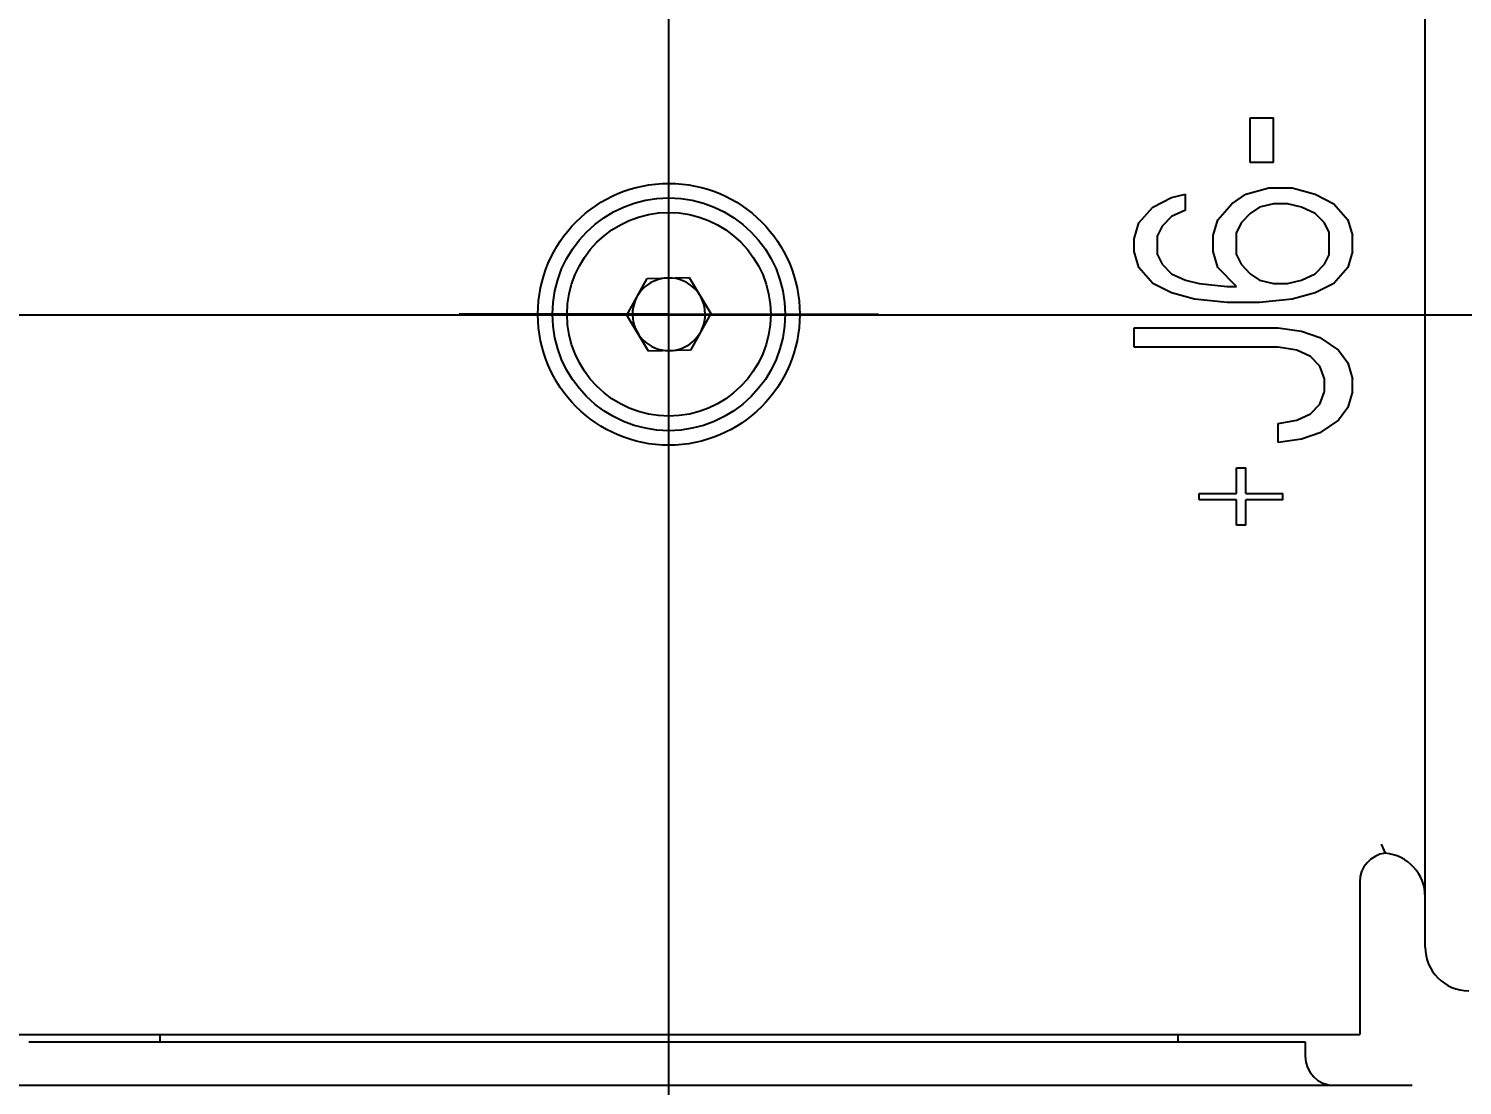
# Model space of a CAD drawing. Header units: millimetres. Extents: x 7426 to 8737, y 124 to 421.
# Drawn here: x 8052.818 to 8057.747, y 177.482 to 181.113 of the extents above; entities that cross this region are included whole.
import ezdxf

# ---------------------------------------------------------------- set-up
doc = ezdxf.new("R2010")
doc.units = ezdxf.units.MM
doc.linetypes.add('CENTER', pattern=[0.6, 0.375, -0.075, 0.075, -0.075])
for name, color, linetype in [('中心线', 7, 'Continuous'), ('外形图', 7, 'Continuous'), ('尺寸标注', 7, 'Continuous')]:
    doc.layers.add(name, color=color, linetype=linetype)
doc.styles.add('微软雅黑', font='msyh.ttc')
doc.dimstyles.new('尺寸标注_1_20比例', dxfattribs={"dimtxt": 2.1, "dimasz": 1.7, "dimexe": 0.5, "dimexo": 0.4, "dimgap": 0.5, "dimtad": 1, "dimdec": 1, "dimlfac": 20, "dimdsep": 46, "dimtxsty": '微软雅黑', "dimcen": 0.09, "dimadec": 0, "dimazin": 0, "dimtp": 0.01, "dimtm": 0.01, "dimtfac": 1, "dimtdec": 1, "dimtofl": 0, "dimtmove": 0, "dimatfit": 3, "dimfxl": 1, "dimtolj": 1, "dimarcsym": 0})

# ---------------------------------------------------------------- blocks, each defined once
blk = doc.blocks.new('*D1229')
at = {"layer": 'Defpoints', "color": 0}
for p in [(8048.9748, 184.8362), (8048.9668, 175.4269), (8067.1194, 175.4269)]:
    blk.add_point(p, dxfattribs=at)
at = {"layer": '尺寸标注', "color": 0, "linetype": 'Continuous', "lineweight": -2}
for p, q in [((8067.1194, 184.8362), (8067.1194, 200.0259)), ((8049.3748, 184.8362), (8067.6194, 184.8362)), ((8067.1194, 183.1362), (8067.1194, 177.1269)), ((8049.3668, 175.4269), (8067.6194, 175.4269))]:
    blk.add_line(p, q, dxfattribs=at)
at = {"layer": '尺寸标注', "color": 0}
for points in [[(8067.4027, 183.1362), (8066.8361, 183.1362), (8067.1194, 184.8362)], [(8066.8361, 177.1269), (8067.4027, 177.1269), (8067.1194, 175.4269)]]:
    blk.add_solid(points, dxfattribs=at)
at = {"layer": '尺寸标注', "color": 0, "insert": (8063.9961, 194.97), "char_height": 2.1, "attachment_point": 2, "rotation": 90, "style": '微软雅黑'}
blk.add_mtext('\\A1;（{\\A1;188.2）}', dxfattribs=at)

msp = doc.modelspace()

# ---------------------------------------------------------------- linework, layer by layer
at = {"layer": '中心线', "color": 7, "linetype": 'CENTER', "ltscale": 20}
msp.add_line((8055.019, 175.3689), (8055.019, 184.8943), dxfattribs=at)
at = {"layer": '中心线', "color": 0, "linetype": 'CENTER', "ltscale": 30}
msp.add_line((7998.5524, 180.1299), (8061.1691, 180.1299), dxfattribs=at)
at = {"layer": '外形图', "color": 0, "linetype": 'Continuous'}
for p, q in [((8057.619, 177.9565), (8057.619, 182.3066)), ((8057.018, 180.8066), (8057.0978, 180.8066)), ((8057.018, 180.6535), (8057.018, 180.8066)), ((8057.0978, 180.6535), (8057.0978, 180.8066)), ((8057.0978, 180.6535), (8057.018, 180.6535)), ((8056.7467, 180.5331), (8056.7946, 180.5441)), ((8056.7946, 180.4894), (8056.7946, 180.5441)), ((8056.9541, 180.5113), (8057.002, 180.5441)), ((8057.002, 180.5441), (8057.0818, 180.566)), ((8057.0818, 180.566), (8057.1616, 180.566)), ((8057.1616, 180.566), (8057.2414, 180.5441)), ((8057.2414, 180.5441), (8057.3052, 180.5113)), ((8056.635, 180.4456), (8056.6829, 180.5003)), ((8056.6829, 180.5003), (8056.7467, 180.5331)), ((8056.7946, 180.4894), (8056.7467, 180.4675)), ((8056.9063, 180.4566), (8056.9541, 180.5113)), ((8057.0499, 180.5003), (8057.018, 180.4784)), ((8057.0978, 180.5113), (8057.0499, 180.5003)), ((8057.1456, 180.5113), (8057.0978, 180.5113)), ((8057.1935, 180.5003), (8057.1456, 180.5113)), ((8057.2414, 180.4784), (8057.1935, 180.5003)), ((8057.3052, 180.5113), (8057.3531, 180.4566)), ((8056.619, 180.3909), (8056.635, 180.4456)), ((8056.7467, 180.4675), (8056.7148, 180.4347)), ((8056.8903, 180.4019), (8056.9063, 180.4566)), ((8056.9861, 180.4456), (8056.9701, 180.4128)), ((8057.018, 180.4784), (8056.9861, 180.4456)), ((8057.2733, 180.4456), (8057.2414, 180.4784)), ((8057.2892, 180.4128), (8057.2733, 180.4456)), ((8057.3531, 180.4566), (8057.369, 180.4019)), ((8056.619, 180.3472), (8056.619, 180.3909)), ((8056.7148, 180.4347), (8056.6988, 180.4019)), ((8056.6988, 180.3363), (8056.6988, 180.4019)), ((8056.8903, 180.3472), (8056.8903, 180.4019)), ((8056.9701, 180.3363), (8056.9701, 180.4128)), ((8057.2892, 180.3363), (8057.2892, 180.4128)), ((8057.369, 180.3472), (8057.369, 180.4019)), ((8056.635, 180.2925), (8056.619, 180.3472)), ((8056.9063, 180.2925), (8056.8903, 180.3472)), ((8057.369, 180.3472), (8057.3531, 180.2925)), ((8056.6829, 180.2378), (8056.635, 180.2925)), ((8056.6988, 180.3363), (8056.7148, 180.3034)), ((8056.7148, 180.3034), (8056.7467, 180.2706)), ((8056.9701, 180.2269), (8056.9063, 180.2925)), ((8056.9701, 180.3363), (8056.9861, 180.3034)), ((8056.9861, 180.3034), (8057.018, 180.2706)), ((8057.2414, 180.2706), (8057.2733, 180.3034)), ((8057.2733, 180.3034), (8057.2892, 180.3363)), ((8057.3531, 180.2925), (8057.3052, 180.2378)), ((8054.8747, 180.1285), (8054.9442, 180.255)), ((8054.9442, 180.255), (8055.0885, 180.2581)), ((8055.0885, 180.2581), (8055.1633, 180.1346)), ((8056.7467, 180.2706), (8056.7946, 180.2488)), ((8056.7946, 180.2488), (8056.8424, 180.2378)), ((8057.018, 180.2706), (8057.0499, 180.2488)), ((8057.0499, 180.2488), (8057.0978, 180.2378)), ((8057.1456, 180.2378), (8057.1935, 180.2488)), ((8057.1935, 180.2488), (8057.2414, 180.2706)), ((8056.7467, 180.205), (8056.6829, 180.2378)), ((8056.8265, 180.1831), (8056.7467, 180.205)), ((8056.8424, 180.2378), (8056.9382, 180.2269)), ((8056.9382, 180.2269), (8056.9701, 180.2269)), ((8057.0978, 180.2378), (8057.1456, 180.2378)), ((8057.2414, 180.205), (8057.1616, 180.1831)), ((8057.3052, 180.2378), (8057.2414, 180.205)), ((8056.9382, 180.1722), (8056.8265, 180.1831)), ((8057.0499, 180.1722), (8056.9382, 180.1722)), ((8057.1616, 180.1831), (8057.0499, 180.1722)), ((8054.9495, 180.0051), (8054.8747, 180.1285)), ((8055.1633, 180.1346), (8055.0938, 180.0081)), ((8056.619, 180.0847), (8057.1137, 180.0847)), ((8056.619, 180.0191), (8056.619, 180.0847)), ((8057.1137, 180.0847), (8057.1935, 180.0738)), ((8057.1935, 180.0738), (8057.2573, 180.0519)), ((8057.2573, 180.0519), (8057.3212, 180.0081)), ((8055.0938, 180.0081), (8054.9495, 180.0051)), ((8057.1137, 180.0191), (8056.619, 180.0191)), ((8057.1775, 180.0081), (8057.1137, 180.0191)), ((8057.2254, 179.9863), (8057.1775, 180.0081)), ((8057.3212, 180.0081), (8057.3531, 179.9644)), ((8057.2573, 179.9534), (8057.2254, 179.9863)), ((8057.2733, 179.9097), (8057.2573, 179.9534)), ((8057.3531, 179.9644), (8057.369, 179.9097)), ((8057.2733, 179.8659), (8057.2733, 179.9097)), ((8057.369, 179.8659), (8057.369, 179.9097)), ((8057.2573, 179.8222), (8057.2733, 179.8659)), ((8057.369, 179.8659), (8057.3531, 179.8113)), ((8057.2254, 179.7894), (8057.2573, 179.8222)), ((8057.3531, 179.8113), (8057.3212, 179.7675)), ((8057.1137, 179.7566), (8057.1775, 179.7675)), ((8057.1137, 179.6909), (8057.1137, 179.7566)), ((8057.1775, 179.7675), (8057.2254, 179.7894)), ((8057.3212, 179.7675), (8057.2573, 179.7238)), ((8057.1935, 179.7019), (8057.1137, 179.6909)), ((8057.2573, 179.7238), (8057.1935, 179.7019)), ((8056.9701, 179.6034), (8057.002, 179.6034)), ((8056.9701, 179.5159), (8056.9701, 179.6034)), ((8057.002, 179.5159), (8057.002, 179.6034)), ((8056.8424, 179.5159), (8056.9701, 179.5159)), ((8056.8424, 179.4941), (8056.8424, 179.5159)), ((8057.002, 179.5159), (8057.1297, 179.5159)), ((8057.1297, 179.4941), (8057.1297, 179.5159)), ((8056.9701, 179.4941), (8056.8424, 179.4941)), ((8056.9701, 179.4066), (8056.9701, 179.4941)), ((8057.1297, 179.4941), (8057.002, 179.4941)), ((8057.002, 179.4066), (8057.002, 179.4941)), ((8057.002, 179.4066), (8056.9701, 179.4066)), ((8057.4679, 178.3106), (8057.4818, 178.2794)), ((8057.394, 178.1802), (8057.394, 177.6565)), ((8052.644, 177.6565), (8057.394, 177.6565)), ((8052.8181, 177.6315), (8057.2065, 177.6315)), ((8053.269, 177.6565), (8053.269, 177.6315)), ((8056.769, 177.6565), (8056.769, 177.6315)), ((8057.2065, 177.6315), (8057.2065, 177.5815)), ((8051.1182, 177.4815), (8057.5742, 177.4815))]:
    msp.add_line(p, q, dxfattribs=at)
at = {"layer": '外形图', "color": 0}
for q in [(8054.2983, 180.1316), (8055.7397, 180.1316)]:
    msp.add_line((8055.019, 180.1316), q, dxfattribs=at)
at = {"layer": '外形图', "color": 0, "linetype": 'Continuous'}
for radius in [0.45, 0.4, 0.35]:
    msp.add_circle((8055.019, 180.1316), radius, dxfattribs=at)
for centre, radius, start, end in [((8055.019, 180.1316), 0.125, 91.2113, 270.0553), ((8055.019, 180.1316), 0.125, 271.2113, 90.0553), ((8057.494, 178.1802), 0.1, 97.0179, 180), ((8057.469, 178.1299), 0.15, 0, 85.1117), ((8057.769, 177.9565), 0.15, 180, 270), ((8057.3065, 177.5815), 0.1, 180, 270)]:
    msp.add_arc(centre, radius, start, end, dxfattribs=at)

# ---------------------------------------------------------------- dimensions: what is measured, and where the dimension line sits
at = {"layer": '尺寸标注', "color": 0, "linetype": 'Continuous'}
dim = msp.add_linear_dim(base=(8067.1194, 175.4269), p1=(8048.9748, 184.8362), p2=(8048.9668, 175.4269), angle=270, text='（{\\A1;188.2）}', dimstyle='尺寸标注_1_20比例', dxfattribs=at)
dim.commit()
dim.dimension.update_dxf_attribs({"geometry": '*D1229', "text_midpoint": (8067.1194, 194.97), "dimtype": 160})

doc.saveas('drawing.dxf')
